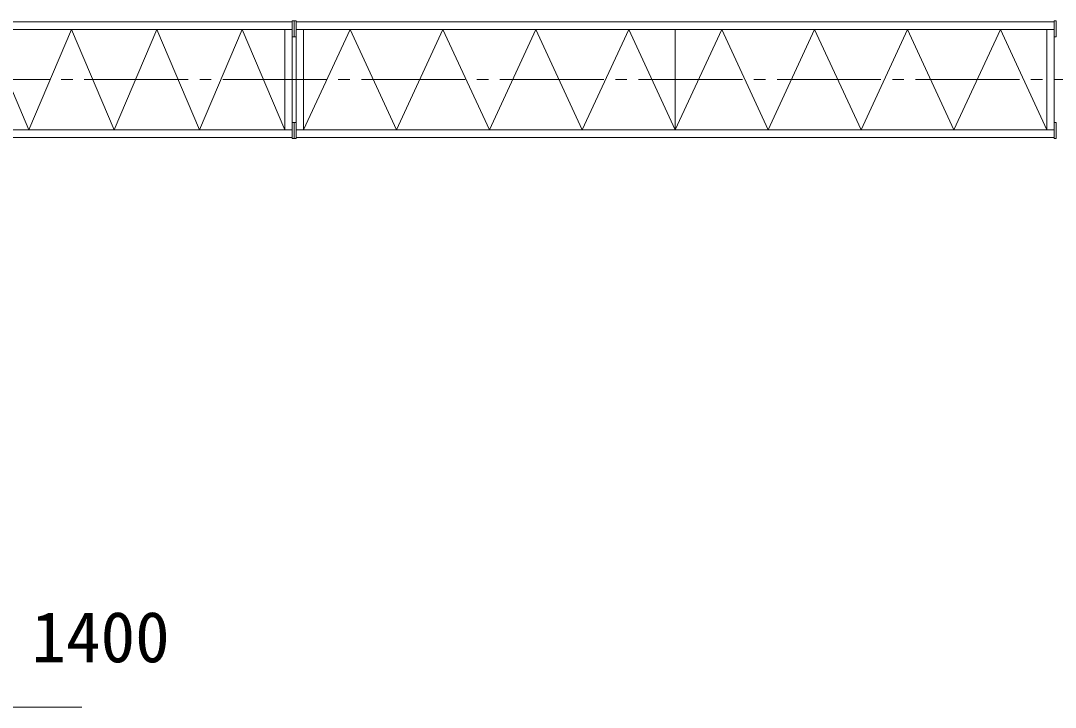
# Model space of a CAD drawing. Units: millimetres, scale not verified. Extents: x -27556 to 27590, y -36412 to 39687.
# Drawn here: x -16856 to -7895, y 27604 to 33547 of the extents above; entities that cross this region are included whole.
import ezdxf
from ezdxf.enums import TextEntityAlignment as Align

# ---------------------------------------------------------------- set-up
doc = ezdxf.new("R2010")
doc.units = ezdxf.units.MM
doc.header["$LTSCALE"] = 100
doc.linetypes.add('CHAIN2', pattern=[12, 9, -1, 1, -1])
for name, color, linetype, lineweight in [('0-3_05 寸法', 7, 'Continuous', 18), ('0-4_10 当社外形線', 7, 'Continuous', 18), ('0-5_12 当社中心線', 7, 'CHAIN2', 18)]:
    doc.layers.add(name, color=color, linetype=linetype, lineweight=lineweight)
doc.styles.add('ＭＳ ゴシック', font='')
doc.styles.get('ＭＳ ゴシック').set_extended_font_data('MS Gothic')

msp = doc.modelspace()

# ---------------------------------------------------------------- linework, layer by layer
at = {"layer": '0-3_05 寸法'}
msp.add_line((-16926.3, 27603.5), (-16326.3, 27603.5), dxfattribs=at)
at = {"layer": '0-4_10 当社外形線'}
for p, q in [((-14504.9, 33536.9), (-18264.7, 33536.9)), ((-14470.9, 33536.9), (-7903.4, 33536.9)), ((-18264.7, 33471.9), (-14504.9, 33471.9)), ((-14569.9, 33471.9), (-14569.9, 32601.9)), ((-7903.4, 33471.9), (-14470.9, 33471.9)), ((-14405.9, 33471.9), (-14405.9, 32601.9)), ((-11187.1, 32601.9), (-11187.1, 33471.9)), ((-7968.4, 33471.9), (-7968.4, 32601.9)), ((-14504.9, 33406.9), (-14504.9, 32666.9)), ((-14470.9, 33406.9), (-14470.9, 32666.9)), ((-7903.4, 33406.9), (-7903.4, 32666.9)), ((-18264.7, 32601.9), (-14504.9, 32601.9)), ((-14504.9, 32536.9), (-18264.7, 32536.9)), ((-7903.4, 32601.9), (-14470.9, 32601.9)), ((-14470.9, 32536.9), (-7903.4, 32536.9))]:
    msp.add_line(p, q, dxfattribs=at)
for points in [[(-14487.9, 33546.9), (-14487.9, 33406.9), (-14504.9, 33406.9), (-14504.9, 33546.9)], [(-14487.9, 33546.9), (-14487.9, 33406.9), (-14470.9, 33406.9), (-14470.9, 33546.9)], [(-7886.4, 33546.9), (-7886.4, 33406.9), (-7903.4, 33406.9), (-7903.4, 33546.9)], [(-14487.9, 32526.9), (-14487.9, 32666.9), (-14504.9, 32666.9), (-14504.9, 32526.9)], [(-14487.9, 32526.9), (-14487.9, 32666.9), (-14470.9, 32666.9), (-14470.9, 32526.9)], [(-7886.4, 32526.9), (-7886.4, 32666.9), (-7903.4, 32666.9), (-7903.4, 32526.9)]]:
    msp.add_lwpolyline(points, close=True, dxfattribs=at)
for points in [[(-17525.7, 32601.9), (-17156.2, 33471.9), (-16786.7, 32601.9)], [(-16786.7, 32601.9), (-16417.3, 33471.9), (-16047.8, 32601.9)], [(-16047.8, 32601.9), (-15678.3, 33471.9), (-15308.8, 32601.9)], [(-15308.8, 32601.9), (-14939.4, 33471.9), (-14569.9, 32601.9)], [(-7968.4, 32601.9), (-8370.7, 33471.9), (-8773.1, 32601.9), (-9175.4, 33471.9), (-9577.8, 32601.9), (-9980.1, 33471.9), (-10382.5, 32601.9), (-10784.8, 33471.9), (-11187.1, 32601.9), (-11589.5, 33471.9), (-11991.8, 32601.9), (-12394.2, 33471.9), (-12796.5, 32601.9), (-13198.9, 33471.9), (-13601.2, 32601.9), (-14003.5, 33471.9), (-14405.9, 32601.9)]]:
    msp.add_lwpolyline(points, dxfattribs=at)
at = {"layer": '0-5_12 当社中心線'}
msp.add_line((-23505.5, 33036.9), (11375.4, 33036.9), dxfattribs=at)

# ---------------------------------------------------------------- texts
at = {"layer": '0-3_05 寸法', "style": 'ＭＳ ゴシック'}
msp.add_text('1400', height=439.9, dxfattribs=at).set_placement((-16762.8, 27860.9), align=Align.BOTTOM_LEFT)

doc.saveas('drawing.dxf')
